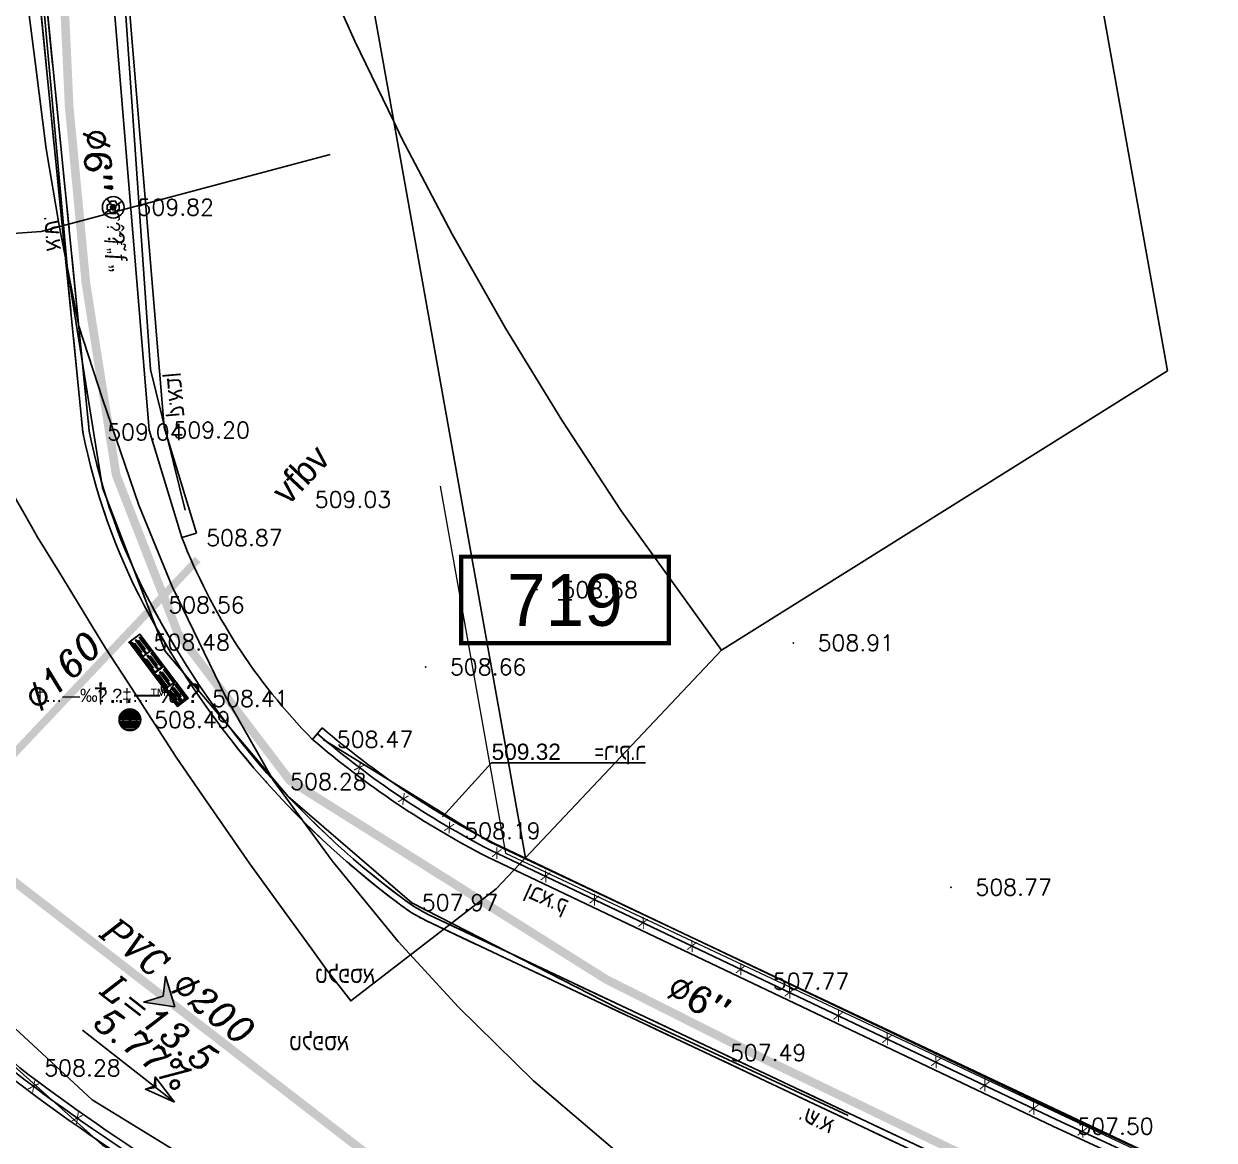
# Model space of a CAD drawing. Header units: metres. Extents: x 222509 to 223547, y 765290 to 766147.
# Drawn here: x 223039.36 to 223066.89, y 765818.8 to 765844.63 of the extents above; entities that cross this region are included whole.
import ezdxf
from ezdxf.enums import TextEntityAlignment as Align

# ---------------------------------------------------------------- set-up
doc = ezdxf.new("R2010")
doc.units = ezdxf.units.M
doc.linetypes.add('DASHED', pattern=[19.05, 12.7, -6.35])
for name, color, linetype in [('27', 8, 'Continuous'), ('38', 8, 'Continuous'), ('42', 8, 'Continuous'), ('A-S', 252, 'Continuous'), ('B65-BIOV', 8, 'Continuous'), ('biuv metuhnan 160', 240, 'Continuous'), ('biuv metuhnan 200', 240, 'Continuous'), ('Biuv-Metuhnan', 240, 'Continuous'), ('GADER', 6, 'Continuous'), ('K', 8, 'Continuous'), ('M2602', 8, 'Continuous'), ('M4611', 8, 'Continuous'), ('M4902', 8, 'Continuous'), ('M4903', 8, 'Continuous'), ('maim metuhnan', 150, 'Continuous'), ('maim metuhnan 6', 150, 'Continuous'), ('Maim-Kayam-Betol', 140, 'reka-biyuv$0$Reka_new$0$X_LINE-DASH2'), ('NOTE', 50, 'Continuous'), ('pcell', 160, 'Continuous'), ('PNT', 8, 'Continuous'), ('PNTELEV', 5, 'Continuous'), ('RETSOF', 8, 'Continuous'), ('scellno', 160, 'Continuous'), ('Sewage-man-names', 240, 'Continuous'), ('T', 8, 'Continuous')]:
    doc.layers.add(name, color=color, linetype=linetype)
for name, color, linetype, lineweight in [('C1602_0', 3, 'Continuous', 13), ('M2401', 8, 'DASHED', 25), ('M2404', 8, 'DASHED', 25), ('M2601', 8, 'Continuous', 25), ('M2605', 8, 'Continuous', 25)]:
    doc.layers.add(name, color=color, linetype=linetype, lineweight=lineweight)
doc.styles.add('GLONASS', font='techno_n.shx', dxfattribs={"width": 0.86})
doc.styles.add('HANIT_TEXT', font='hebtxt')
doc.styles.add('HEBTXT', font='HEBTXT.SHX', dxfattribs={"width": 0.86})
doc.styles.add('ITALIC', font='italic')
doc.styles.add('PTXT', font='txt.shx')
doc.styles.add('reka-biyuv$0$Reka_new$0$STANDARD', font='HEB')
doc.styles.add('S_COMPLEX', font='complex')
doc.styles.get("Standard").update_dxf_attribs({"font": 'arial.ttf'})
doc.styles.add('style10', font='miryl')
doc.linetypes.add('reka-biyuv$0$Reka_new$0$X_LINE-DASH2', pattern='A,0.5,-0.25,0.5,-0.0002,["X",reka-biyuv$0$Reka_new$0$STANDARD,S=0.3,R=0,X=0,Y=-0.14],-0.2', length=1.4502)

# ---------------------------------------------------------------- blocks, each defined once
blk = doc.blocks.new('G$C7550C811')
at = {"layer": 'Biuv-Metuhnan'}
for points in [[(-0.846, 0), (1.854, 0)], [(1.854, 0), (1.139, 0.182), (1.297, 0)], [(1.139, 0.182), (1.253, 0)], [(1.854, 0), (1.139, -0.182), (1.297, 0)], [(1.139, -0.182), (1.253, 0)]]:
    blk.add_lwpolyline(points, dxfattribs=at)
blk = doc.blocks.new('G$CDE37A9AE')
at = {"layer": 'Biuv-Metuhnan'}
h = blk.add_hatch(color=256, dxfattribs=at)
h.dxf.hatch_style = 1
h.paths.add_polyline_path([(223042.635, 765822.587), (223042.855, 765821.884), (223042.126, 765821.988), (223042.581, 765822.128)])
at = {"layer": 'biuv metuhnan 160', "const_width": 0.18}
blk.add_lwpolyline([(223037.518, 765826.032), (223043.382, 765832.232)], dxfattribs=at)
at = {"layer": 'biuv metuhnan 200'}
blk.add_lwpolyline([(223106.03, 765787.05, 0.2, 0.2, 0), (223107.425, 765790.158, 0.2, 0.2, 0), (223084.483, 765800.889, 0.2, 0.2, 0), (223048.217, 765817.764, 0.2, 0.2, 0), (223037.518, 765826.032, 0.2, 0.2, 0), (223033.914, 765839.765, 0.2, 0.2, 0), (223032.453, 765868.688, 0.2, 0.2, 0), (223030.849, 765897.18, 0.2, 0.2, 0), (223030.849, 765897.18, 0.2, 0.2, 0), (223030.849, 765897.18, 0.2, 0.2, 0), (223033.905, 765926.162, 0.2, 0.2, 0), (223059.708, 765933.144, 0.2, 0.2, 0), (223080.854, 765914.734, 0.2, 0.2, 0), (223096.759, 765902.355, 0.2, 0.2, 0), (223125.418, 765880.054, 0.2, 0.2, 0), (223138.543, 765869.981, 0.2, 0.2, 0), (223150.893, 765861.006, 0.2, 0.2, 0), (223163.22, 765851.088, 0.2, 0.2, 0), (223181.823, 765834.302, 0.2, 0.2, 0), (223199.904, 765817.6, 0.2, 0.2, 0), (223229.17, 765790.332, 0.2, 0.2, 0), (223256.284, 765764.886, 0.2, 0.2, 0)], format="xyseb", dxfattribs=at)
at = {"layer": 'Biuv-Metuhnan'}
for p, q in [((223042.635, 765822.587), (223042.581, 765822.128)), ((223042.855, 765821.884), (223042.635, 765822.587)), ((223042.126, 765821.988), (223042.581, 765822.128)), ((223042.855, 765821.884), (223042.126, 765821.988))]:
    blk.add_line(p, q, dxfattribs=at)
at = {"layer": 'NOTE', "rotation": 321.9999999999999}
blk.add_blockref('G$C7550C811', (223041.387, 765820.817), dxfattribs=at)
at = {"layer": 'Biuv-Metuhnan', "style": 'style10'}
blk.add_text('vfbv', height=0.6, rotation=46.7552, dxfattribs=at).set_placement((223045.475, 765833.463))
at = {"layer": 'Sewage-man-names', "style": 'ITALIC'}
for s, rotation, p in [('%%C160', 45.7537, (223039.73, 765828.67)), ('PVC %%C200', 322.1199, (223041.092, 765823.532)), ('L=13.5', 322.1199, (223041.104, 765822.213)), ('5.77%%%', 322.1199, (223040.934, 765821.449))]:
    blk.add_text(s, height=0.6, rotation=rotation, dxfattribs=at).set_placement(p)
blk = doc.blocks.new('G$C48AC2FB6')
at = {"layer": 'maim metuhnan 6', "const_width": 0.2}
blk.add_lwpolyline([(223037.793, 765875.296), (223038.311, 765865.259), (223039.542, 765851.524), (223040.16, 765848.102), (223040.408, 765842.714), (223040.795, 765838.63), (223041.496, 765834.184), (223042.927, 765830.519), (223045.516, 765827.116), (223052.821, 765822.521), (223056.392, 765820.719), (223064.988, 765816.577)], dxfattribs=at)
at = {"layer": 'Maim-Kayam-Betol'}
for points in [[(223053.495, 765818.162), (223051.149, 765820.169), (223049.41, 765821.872), (223048.02, 765823.39), (223046.488, 765825.258), (223045.128, 765827.125), (223044.021, 765829.065), (223042.793, 765831.609), (223042.022, 765833.49), (223041.179, 765835.95), (223040.631, 765837.631), (223040.175, 765839.959), (223039.874, 765841.73), (223039.628, 765843.685), (223039.438, 765845.193), (223039.438, 765847.037), (223039.458, 765848.964), (223038.619, 765853.486), (223037.158, 765863.114), (223036.457, 765869.228), (223035.807, 765876.297)], [(223046.441, 765841.601), (223039.759, 765839.821), (223031.9, 765839.258), (223031.831, 765840.733)]]:
    blk.add_lwpolyline(points, dxfattribs=at)
at = {"layer": 'maim metuhnan', "style": 'S_COMPLEX'}
for rotation, p in [(274, (223040.722, 765842.178, -538.75)), (333, (223054.174, 765822.134, -538.75))]:
    blk.add_text('%%C6"', height=0.6, rotation=rotation, dxfattribs=at).set_placement(p)
blk = doc.blocks.new('SRVPNO1')
at = {"layer": 'PNTELEV', "color": 8, "style": 'PTXT'}
blk.add_attdef('ELEV2', (1.5, -0.5), '', height=1, dxfattribs=at)
blk = doc.blocks.new('B2')
at = {"layer": '42', "color": 0}
blk.add_line((0.902, 0.303), (0.902, 0), dxfattribs=at)
blk.add_lwpolyline([(0, 0.303), (1.805, 0.303), (1.805, 0), (0, 0)], close=True, dxfattribs=at)
for points in [[(0.422, 0.273, -1), (0.422, 0.248), (0.062, 0.248, -1), (0.062, 0.273)], [(0.857, 0.273, -1), (0.857, 0.248), (0.497, 0.248, -1), (0.497, 0.273)], [(1.325, 0.273, -1), (1.325, 0.248), (0.965, 0.248, -1), (0.965, 0.273)], [(1.76, 0.273, -1), (1.76, 0.248), (1.4, 0.248, -1), (1.4, 0.273)], [(0.422, 0.139, 1), (0.422, 0.164), (0.062, 0.164, 1), (0.062, 0.139)], [(0.857, 0.139, 1), (0.857, 0.164), (0.497, 0.164, 1), (0.497, 0.139)], [(0.857, 0.03, 1), (0.857, 0.055), (0.497, 0.055, 1), (0.497, 0.03)], [(1.325, 0.139, 1), (1.325, 0.164), (0.965, 0.164, 1), (0.965, 0.139)], [(1.76, 0.139, 1), (1.76, 0.164), (1.4, 0.164, 1), (1.4, 0.139)], [(1.76, 0.03, 1), (1.76, 0.055), (1.4, 0.055, 1), (1.4, 0.03)]]:
    blk.add_lwpolyline(points, format="xyb", close=True, dxfattribs=at)
for points in [[(0.062, 0.03), (0.422, 0.03, 1), (0.422, 0.055), (0.062, 0.055, 1), (0.062, 0.03, -1), (0.062, 0.055)], [(0.965, 0.03), (1.325, 0.03, 1), (1.325, 0.055), (0.965, 0.055, 1), (0.965, 0.03, -1), (0.965, 0.055)]]:
    blk.add_lwpolyline(points, format="xyb", dxfattribs=at)
blk = doc.blocks.new('B38')
at = {"layer": '38', "color": 0}
for p, q in [((-0.25, 0.011), (0.25, 0.011)), ((-0.245, 0.048), (0.245, 0.048)), ((-0.235, 0.086), (0.235, 0.086)), ((-0.217, 0.123), (0.217, 0.123)), ((-0.191, 0.161), (0.191, 0.161)), ((-0.152, 0.198), (0.152, 0.198)), ((-0.083, 0.236), (0.083, 0.236)), ((-0.25, -0.029), (0.25, -0.029)), ((-0.24, -0.069), (0.24, -0.069)), ((-0.225, -0.109), (0.225, -0.109)), ((-0.201, -0.149), (0.201, -0.149)), ((-0.163, -0.189), (0.163, -0.189)), ((-0.1, -0.229), (0.1, -0.229))]:
    blk.add_line(p, q, dxfattribs=at)
blk.add_circle((0, 0), 0.25, dxfattribs=at)
at = {"layer": '38', "color": 0, "style": 'HEBTXT'}
blk.add_text('†…—‰\x90', height=0.45, dxfattribs=at).set_placement((-0.845, 0.391))
blk = doc.blocks.new('G$C9B10AD15')
at = {"layer": '27'}
for p, q in [((223041.222, 765840.237, 509.818), (223041.632, 765840.523, 509.818)), ((223041.278, 765840.581, 509.818), (223041.576, 765840.179, 509.818))]:
    blk.add_line(p, q, dxfattribs=at)
blk.add_circle((223041.427, 765840.38, 509.818), 0.25, dxfattribs=at)
at = {"layer": 'A-S'}
for points in [[(223052.807, 765928.376, 0.236379), (223042.866, 765928.696, 0.186611), (223037.542, 765920.474, 0.059418), (223036.506, 765892.582, 0.017566), (223039.155, 765850.757), (223039.512, 765849.824), (223039.711, 765847.883), (223039.56, 765846.848), (223040.725, 765835.179, 0.072394), (223042.139, 765831.179, 0.112445), (223048.001, 765824.293, 0.053398), (223048.659, 765823.877), (223062.411, 765817.376), (223071.421, 765813.094), (223089.553, 765804.567), (223103.156, 765798.143), (223115.834, 765792.204), (223123.059, 765788.772, -0.127843), (223133.6, 765777.617, -0.096184), (223136.058, 765764.253), (223138.159, 765764.394)], [(223052.736, 765928.244, 0.236026), (223042.942, 765928.566, 0.186256), (223037.69, 765920.447, 0.059419), (223036.656, 765892.59, 0.017559), (223039.302, 765850.792), (223039.659, 765849.859), (223039.862, 765847.88), (223039.711, 765846.845), (223040.874, 765835.201, 0.072274), (223042.272, 765831.249, 0.112475), (223048.093, 765824.412, 0.05347), (223048.724, 765824.012), (223062.475, 765817.512), (223071.485, 765813.23), (223089.617, 765804.703), (223103.22, 765798.279), (223115.898, 765792.34), (223123.131, 765788.904, -0.127996), (223133.736, 765777.681, -0.095111), (223136.209, 765764.413), (223138.149, 765764.544)]]:
    blk.add_lwpolyline(points, format="xyb", dxfattribs=at)
at = {"layer": 'GADER'}
for points in [[(223102.867, 765750.639), (223107.731, 765752.845, 0.222322), (223109.233, 765757.085), (223108.564, 765762.659), (223116.39, 765765.917), (223118.669, 765761.143, 0.428928), (223122.797, 765759.486, 0.133732), (223124.228, 765760.52), (223126.931, 765764.433, 0.128739), (223127.489, 765770.43), (223125.764, 765774.785, 0.214233), (223117.271, 765783.143), (223106.671, 765787.818), (223096.054, 765792.674), (223077.601, 765801.3), (223057.898, 765810.53), (223046.621, 765815.7, -0.047574), (223039.174, 765820.352, -0.19257), (223031.748, 765835.088), (223031.287, 765840.87), (223030.625, 765850.447), (223029.608, 765865.945), (223024.761, 765868.858), (223023.624, 765876.642)], [(223046.147, 765828.202, 0.05837), (223050.166, 765825.5), (223063.235, 765819.277), (223072.438, 765815.011), (223090.592, 765806.614), (223104.089, 765800.453), (223117.207, 765794.479), (223124.282, 765791.016, -0.092523), (223135.51, 765779.324, -0.092523)]]:
    blk.add_lwpolyline(points, format="xyb", dxfattribs=at)
at = {"layer": 'K'}
for points in [[(223043.015, 765832.737), (223042.257, 765835.226), (223041.109, 765849.109), (223040.043, 765862.966), (223038.041, 765892.616), (223037.437, 765906.61, -0.127082), (223040.718, 765924.44, -0.259983), (223046.572, 765928.027, -0.135558), (223052.101, 765926.739)], [(223043.35, 765832.839), (223042.603, 765835.292), (223041.458, 765849.137), (223040.392, 765862.991), (223038.39, 765892.635), (223037.786, 765906.63, -0.127019), (223041.03, 765924.28, -0.259448), (223046.586, 765927.677, -0.135558), (223051.934, 765926.432, -0.135558)], [(223102.841, 765750.792), (223107.643, 765752.97, 0.220831), (223109.084, 765757.069), (223108.401, 765762.754), (223116.464, 765766.111), (223118.807, 765761.203, 0.42995), (223122.74, 765759.624, 0.133701), (223124.108, 765760.61), (223126.796, 765764.503, 0.127976), (223127.343, 765770.389), (223125.625, 765774.73, 0.214322), (223117.214, 765783.004), (223106.609, 765787.681), (223095.991, 765792.538), (223077.538, 765801.164), (223057.835, 765810.394), (223046.556, 765815.564, -0.047616), (223039.078, 765820.236, -0.192637), (223031.598, 765835.075), (223031.138, 765840.859), (223030.476, 765850.437), (223029.464, 765865.857), (223024.623, 765868.766), (223023.475, 765876.621)], [(223102.917, 765750.497), (223107.818, 765752.72, 0.223751), (223109.382, 765757.101), (223108.726, 765762.564), (223116.316, 765765.724), (223118.532, 765761.083, 0.427989), (223122.855, 765759.347, 0.13377), (223124.348, 765760.43), (223127.065, 765764.364, 0.129488), (223127.634, 765770.47), (223125.904, 765774.84, 0.214145), (223117.327, 765783.282), (223106.732, 765787.955), (223096.117, 765792.81), (223077.665, 765801.436), (223057.961, 765810.666), (223046.686, 765815.835, -0.047532), (223039.269, 765820.468, -0.192502), (223031.897, 765835.1), (223031.437, 765840.881), (223030.775, 765850.457), (223029.753, 765866.033), (223024.899, 765868.95), (223023.772, 765876.664)], [(223046.262, 765828.336, 0.058337), (223050.244, 765825.657), (223063.31, 765819.436), (223072.512, 765815.171), (223090.665, 765806.774), (223104.162, 765800.612), (223117.282, 765794.638), (223124.372, 765791.168, -0.092606), (223135.657, 765779.42, -0.092606)], [(223046.034, 765828.07, 0.058402), (223050.089, 765825.343), (223063.161, 765819.119), (223072.365, 765814.853), (223090.519, 765806.456), (223104.017, 765800.294), (223117.133, 765794.321), (223124.192, 765790.866, -0.09244), (223135.364, 765779.228)]]:
    blk.add_lwpolyline(points, format="xyb", dxfattribs=at)
for points in [[(223043.015, 765832.737), (223043.35, 765832.839)], [(223046.034, 765828.07), (223046.261, 765828.335)]]:
    blk.add_lwpolyline(points, dxfattribs=at)
at = {"layer": 'PNT', "color": 252}
for p in [(223041.427, 765840.38, 509.818), (223040.725, 765835.179, 509.042), (223042.257, 765835.226, 509.202), (223045.524, 765833.618, 509.026), (223043.015, 765832.737, 508.871), (223051.231, 765831.532, 508.675), (223042.139, 765831.179, 508.56), (223041.796, 765830.317, 508.484), (223057.156, 765830.302, 508.905), (223048.653, 765829.747, 508.656), (223043.152, 765829.013, 508.411), (223041.813, 765828.523, 508.493), (223046.034, 765828.07, 508.474), (223044.957, 765827.091, 508.276), (223048.985, 765825.954, 508.192), (223060.804, 765824.647, 508.767), (223048.001, 765824.293, 507.974), (223056.119, 765822.472, 507.766), (223055.128, 765820.819, 507.49), (223063.161, 765819.119, 507.503)]:
    blk.add_point(p, dxfattribs=at)
at = {"layer": 'RETSOF'}
blk.add_lwpolyline([(223043.015, 765832.737, 0.101012), (223046.034, 765828.07)], format="xyb", dxfattribs=at)
at = {"layer": 'T', "elevation": 509.322}
blk.add_lwpolyline([(223049.045, 765826.274), (223050.179, 765827.523), (223053.738, 765827.523)], dxfattribs=at)
at = {"layer": 'B65-BIOV', "xscale": 1.02868021408861, "yscale": 1.02868021408861, "zscale": 1.02868021408861, "rotation": 306.9439473220623}
blk.add_blockref('B2', (223041.796, 765830.317, 508.484), dxfattribs=at)
at = {"layer": 'B65-BIOV'}
blk.add_blockref('B38', (223041.813, 765828.523, 508.493), dxfattribs=at)
at = {"layer": 'PNT', "color": 252}
ref = blk.add_blockref('SRVPNO1', (223041.427, 765840.38, 509.818), dxfattribs=dict(at, xscale=0.375, yscale=0.375, zscale=0.375))
ref.add_attrib('ELEV2', '509.82', (223041.989, 765840.193, 509.818), dxfattribs={"layer": 'PNTELEV', "color": 8, "height": 0.375, "style": 'PTXT'})
ref = blk.add_blockref('SRVPNO1', (223040.725, 765835.179, 509.042), dxfattribs=dict(at, xscale=0.375, yscale=0.375, zscale=0.375))
ref.add_attrib('ELEV2', '509.04', (223041.288, 765834.992, 509.042), dxfattribs={"layer": 'PNTELEV', "color": 8, "height": 0.375, "style": 'PTXT'})
ref = blk.add_blockref('SRVPNO1', (223042.257, 765835.226, 509.202), dxfattribs=dict(at, xscale=0.375, yscale=0.375, zscale=0.375))
ref.add_attrib('ELEV2', '509.20', (223042.82, 765835.039, 509.202), dxfattribs={"layer": 'PNTELEV', "color": 8, "height": 0.375, "style": 'PTXT'})
ref = blk.add_blockref('SRVPNO1', (223045.524, 765833.618, 509.026), dxfattribs=dict(at, xscale=0.375, yscale=0.375, zscale=0.375))
ref.add_attrib('ELEV2', '509.03', (223046.087, 765833.431, 509.026), dxfattribs={"layer": 'PNTELEV', "color": 8, "height": 0.375, "style": 'PTXT'})
ref = blk.add_blockref('SRVPNO1', (223043.015, 765832.737, 508.871), dxfattribs=dict(at, xscale=0.375, yscale=0.375, zscale=0.375))
ref.add_attrib('ELEV2', '508.87', (223043.578, 765832.549, 508.871), dxfattribs={"layer": 'PNTELEV', "color": 8, "height": 0.375, "style": 'PTXT'})
ref = blk.add_blockref('SRVPNO1', (223051.231, 765831.532, 508.675), dxfattribs=dict(at, xscale=0.375, yscale=0.375, zscale=0.375))
ref.add_attrib('ELEV2', '508.68', (223051.793, 765831.345, 508.675), dxfattribs={"layer": 'PNTELEV', "color": 8, "height": 0.375, "style": 'PTXT'})
ref = blk.add_blockref('SRVPNO1', (223042.139, 765831.179, 508.56), dxfattribs=dict(at, xscale=0.375, yscale=0.375, zscale=0.375))
ref.add_attrib('ELEV2', '508.56', (223042.701, 765830.992, 508.56), dxfattribs={"layer": 'PNTELEV', "color": 8, "height": 0.375, "style": 'PTXT'})
ref = blk.add_blockref('SRVPNO1', (223041.796, 765830.317, 508.484), dxfattribs=dict(at, xscale=0.375, yscale=0.375, zscale=0.375))
ref.add_attrib('ELEV2', '508.48', (223042.359, 765830.13, 508.484), dxfattribs={"layer": 'PNTELEV', "color": 8, "height": 0.375, "style": 'PTXT'})
ref = blk.add_blockref('SRVPNO1', (223057.156, 765830.302, 508.905), dxfattribs=dict(at, xscale=0.375, yscale=0.375, zscale=0.375))
ref.add_attrib('ELEV2', '508.91', (223057.718, 765830.115, 508.905), dxfattribs={"layer": 'PNTELEV', "color": 8, "height": 0.375, "style": 'PTXT'})
ref = blk.add_blockref('SRVPNO1', (223048.653, 765829.747, 508.656), dxfattribs=dict(at, xscale=0.375, yscale=0.375, zscale=0.375))
ref.add_attrib('ELEV2', '508.66', (223049.215, 765829.559, 508.656), dxfattribs={"layer": 'PNTELEV', "color": 8, "height": 0.375, "style": 'PTXT'})
ref = blk.add_blockref('SRVPNO1', (223043.152, 765829.013, 508.411), dxfattribs=dict(at, xscale=0.375, yscale=0.375, zscale=0.375))
ref.add_attrib('ELEV2', '508.41', (223043.715, 765828.826, 508.411), dxfattribs={"layer": 'PNTELEV', "color": 8, "height": 0.375, "style": 'PTXT'})
ref = blk.add_blockref('SRVPNO1', (223041.813, 765828.523, 508.493), dxfattribs=dict(at, xscale=0.375, yscale=0.375, zscale=0.375))
ref.add_attrib('ELEV2', '508.49', (223042.375, 765828.336, 508.493), dxfattribs={"layer": 'PNTELEV', "color": 8, "height": 0.375, "style": 'PTXT'})
ref = blk.add_blockref('SRVPNO1', (223046.034, 765828.07, 508.474), dxfattribs=dict(at, xscale=0.375, yscale=0.375, zscale=0.375))
ref.add_attrib('ELEV2', '508.47', (223046.597, 765827.882, 508.474), dxfattribs={"layer": 'PNTELEV', "color": 8, "height": 0.375, "style": 'PTXT'})
ref = blk.add_blockref('SRVPNO1', (223044.957, 765827.091, 508.276), dxfattribs=dict(at, xscale=0.375, yscale=0.375, zscale=0.375))
ref.add_attrib('ELEV2', '508.28', (223045.519, 765826.904, 508.276), dxfattribs={"layer": 'PNTELEV', "color": 8, "height": 0.375, "style": 'PTXT'})
ref = blk.add_blockref('SRVPNO1', (223048.985, 765825.954, 508.192), dxfattribs=dict(at, xscale=0.375, yscale=0.375, zscale=0.375))
ref.add_attrib('ELEV2', '508.19', (223049.547, 765825.767, 508.192), dxfattribs={"layer": 'PNTELEV', "color": 8, "height": 0.375, "style": 'PTXT'})
ref = blk.add_blockref('SRVPNO1', (223060.804, 765824.647, 508.767), dxfattribs=dict(at, xscale=0.375, yscale=0.375, zscale=0.375))
ref.add_attrib('ELEV2', '508.77', (223061.367, 765824.459, 508.767), dxfattribs={"layer": 'PNTELEV', "color": 8, "height": 0.375, "style": 'PTXT'})
ref = blk.add_blockref('SRVPNO1', (223048.001, 765824.293, 507.974), dxfattribs=dict(at, xscale=0.375, yscale=0.375, zscale=0.375))
ref.add_attrib('ELEV2', '507.97', (223048.563, 765824.105, 507.974), dxfattribs={"layer": 'PNTELEV', "color": 8, "height": 0.375, "style": 'PTXT'})
ref = blk.add_blockref('SRVPNO1', (223056.119, 765822.472, 507.766), dxfattribs=dict(at, xscale=0.375, yscale=0.375, zscale=0.375))
ref.add_attrib('ELEV2', '507.77', (223056.682, 765822.284, 507.766), dxfattribs={"layer": 'PNTELEV', "color": 8, "height": 0.375, "style": 'PTXT'})
ref = blk.add_blockref('SRVPNO1', (223055.128, 765820.819, 507.49), dxfattribs=dict(at, xscale=0.375, yscale=0.375, zscale=0.375))
ref.add_attrib('ELEV2', '507.49', (223055.69, 765820.632, 507.49), dxfattribs={"layer": 'PNTELEV', "color": 8, "height": 0.375, "style": 'PTXT'})
ref = blk.add_blockref('SRVPNO1', (223039.269, 765820.468, 508.277), dxfattribs=dict(at, xscale=0.375, yscale=0.375, zscale=0.375))
ref.add_attrib('ELEV2', '508.28', (223039.832, 765820.28, 508.277), dxfattribs={"layer": 'PNTELEV', "color": 8, "height": 0.375, "style": 'PTXT'})
ref = blk.add_blockref('SRVPNO1', (223063.161, 765819.119, 507.503), dxfattribs=dict(at, xscale=0.375, yscale=0.375, zscale=0.375))
ref.add_attrib('ELEV2', '507.50', (223063.723, 765818.931, 507.503), dxfattribs={"layer": 'PNTELEV', "color": 8, "height": 0.375, "style": 'PTXT'})
at = {"layer": '27', "style": 'HEBTXT'}
blk.add_text('ˆ\x90˜ƒ„', height=0.38, rotation=276.6804, dxfattribs=at).set_placement((223041.274, 765839.947, 509.818))
at = {"layer": 'GADER', "style": 'GLONASS', "text_generation_flag": 2, "width": 0.86}
for rotation, p in [(322.9372, (223047.121, 765827.418)), (325.9735, (223048.139, 765826.693)), (330.0218, (223049.199, 765826.031)), (334.5389, (223050.298, 765825.437)), (334.5389, (223051.427, 765824.899)), (334.5389, (223052.555, 765824.362)), (334.5389, (223053.684, 765823.825)), (334.5389, (223054.812, 765823.287)), (334.5389, (223055.941, 765822.75)), (334.5389, (223057.07, 765822.212)), (334.5389, (223058.198, 765821.675)), (334.5389, (223059.327, 765821.138)), (334.5389, (223060.455, 765820.6)), (323.2073, (223039.586, 765820.04)), (334.5389, (223061.584, 765820.063)), (334.5389, (223062.713, 765819.526)), (324.5736, (223040.597, 765819.305)), (335.1326, (223063.844, 765818.995))]:
    blk.add_text('X', height=0.25, rotation=rotation, dxfattribs=at).set_placement(p, align=Align.MIDDLE_CENTER)
at = {"layer": 'T', "style": 'GLONASS', "text_generation_flag": 2, "width": 0.86}
for s, rotation, p in [('א.ש.', 275.0423, (223039.892, 765839.353)), ('ק.אבן', 275.0423, (223042.75, 765835.513)), ('ק.אבן', 335.8858, (223051.855, 765824.025)), ('א.ש.', 334.8993, (223057.998, 765818.947))]:
    blk.add_text(s, height=0.375, rotation=rotation, dxfattribs=at).set_placement(p)
at = {"layer": 'T'}
blk.add_text('509.32', height=0.375, dxfattribs=at).set_placement((223050.179, 765827.596, 509.322))
at = {"layer": 'T', "style": 'GLONASS', "text_generation_flag": 2, "width": 0.86}
for s, p in [('ר.קיר=', (223053.738, 765827.596, 509.322)), ('אספלט', (223047.483, 765822.434))]:
    blk.add_text(s, height=0.375, dxfattribs=at).set_placement(p)
blk = doc.blocks.new('Cellno')
at = {"color": 2}
for points in [[(-0.4, 0), (0.4, 0)], [(0, 0.4), (0, -0.4)]]:
    blk.add_lwpolyline(points, dxfattribs=at)
at = {"layer": 'scellno', "const_width": 0.25}
blk.add_lwpolyline([(6, 2.5), (-6, 2.5), (-6, -2.5), (6, -2.5)], close=True, dxfattribs=at)
at = {"layer": 'scellno', "style": 'HEBTXT'}
blk.add_attdef('CELLNO', text='', height=3, dxfattribs=at).set_placement((0, 0), align=Align.MIDDLE)
at = {"layer": 'scellno', "style": 'HEBTXT', "flags": 1}
for tag, p in [('CODE', (-0.287, -6)), ('AREA', (0.213, -8.967))]:
    blk.add_attdef(tag, text='', height=2.5, dxfattribs=at).set_placement(p, align=Align.CENTER)
blk = doc.blocks.new('G$C915B2375')
at = {"layer": 'pcell'}
blk.add_lwpolyline([(223038.645, 765834.543), (223039.395, 765833.241), (223039.679, 765832.746), (223040.166, 765831.951), (223040.95, 765830.67), (223041.247, 765830.183), (223041.755, 765829.401), (223042.886, 765827.658), (223043.411, 765826.895), (223044.586, 765825.186), (223045.134, 765824.433), (223046.017, 765823.218), (223046.353, 765822.756), (223046.921, 765822.018), (223050.284, 765824.61), (223050.964, 765825.33), (223047.914, 765842.368), (223047.014, 765844.222), (223045.996, 765846.504)], dxfattribs=at)
for points in [[(223041.387, 765878.838), (223041.149, 765880.129), (223039.959, 765871.033), (223039.989, 765870.658), (223040.238, 765868.171), (223040.566, 765865.693), (223040.974, 765863.227), (223041.46, 765860.775), (223042.024, 765858.34), (223042.666, 765855.925), (223043.385, 765853.531), (223044.18, 765851.161), (223045.05, 765848.818), (223045.996, 765846.504), (223047.014, 765844.222), (223047.914, 765842.368), (223045.164, 765857.727), (223043.997, 765864.246)], [(223060.403, 765866.805), (223063.898, 765847.283), (223065.81, 765836.598), (223055.495, 765830.132), (223053.172, 765833.361), (223051.802, 765835.452), (223050.501, 765837.586), (223049.268, 765839.76), (223048.105, 765841.973), (223047.914, 765842.368), (223045.164, 765857.727), (223043.997, 765864.246)], [(223053.172, 765833.361), (223051.802, 765835.452), (223050.501, 765837.586), (223049.268, 765839.76), (223048.105, 765841.973), (223047.914, 765842.368), (223050.964, 765825.33), (223055.495, 765830.132)]]:
    blk.add_lwpolyline(points, close=True, dxfattribs=at)
at = {"layer": 'scellno', "xscale": 0.4, "yscale": 0.4, "zscale": 0.4}
blk.add_blockref('Cellno', (223051.874, 765831.297), dxfattribs=at).add_auto_attribs({'CELLNO': '719'})
blk = doc.blocks.new('M4902_S')
for radius in [0.5, 0.05]:
    blk.add_circle((0, 0), radius)
at = {"style": 'HANIT_TEXT'}
blk.add_attdef('NAME', text='', height=1, dxfattribs=at).set_placement((0, -1), align=Align.TOP_CENTER)
blk.add_attdef('DESC', text='', height=1, dxfattribs=at).set_placement((-1, -2.5), align=Align.TOP_RIGHT)
blk.add_attdef('MARK', text='', height=1, dxfattribs=at).set_placement((0, -2.5), align=Align.TOP_LEFT)
at = {"style": 'HANIT_TEXT', "flags": 1}
blk.add_attdef('OWNER', text='', height=1, dxfattribs=at).set_placement((0, -4), align=Align.TOP_CENTER)
blk = doc.blocks.new('M4903_S')
for p, q in [((0, 0.5), (0, -0.5)), ((-0.1, 0.293), (-0.4, 0.293)), ((-0.1, 0.093), (-0.4, 0.093)), ((0.4, 0.293), (0.1, 0.293)), ((0.4, 0.093), (0.1, 0.093)), ((-0.1, -0.107), (-0.4, -0.107)), ((0.4, -0.107), (0.1, -0.107)), ((-0.1, -0.307), (-0.4, -0.307)), ((0.4, -0.307), (0.1, -0.307))]:
    blk.add_line(p, q)
blk.add_lwpolyline([(-0.5, -0.5), (0.5, -0.5), (0.5, 0.5), (-0.5, 0.5)], close=True)
blk.add_lwpolyline([(-0.5, 0.5), (-0.5, 0), (-0.5, -0.5)])
at = {"style": 'HANIT_TEXT'}
blk.add_attdef('NAME', text='', height=1, dxfattribs=at).set_placement((0, -1), align=Align.TOP_CENTER)
blk.add_attdef('DESC', text='', height=1, dxfattribs=at).set_placement((-1, -2.5), align=Align.TOP_RIGHT)
blk.add_attdef('MARK', text='', height=1, dxfattribs=at).set_placement((0, -2.5), align=Align.TOP_LEFT)
at = {"style": 'HANIT_TEXT', "flags": 1}
blk.add_attdef('OWNER', text='', height=1, dxfattribs=at).set_placement((0, -4), align=Align.TOP_CENTER)
blk = doc.blocks.new('M4611_E')
for points in [[(-0.346, 0.2), (-0.458, 0.2)], [(-0.458, -0.2), (-0.458, 0.2)], [(-0.2, 0.346), (-0.2, 0.458)], [(-0.2, 0.458), (0.2, 0.458)], [(0.2, 0.346), (0.2, 0.458)], [(0.346, 0.2), (0.458, 0.2)], [(0.458, 0.2), (0.458, -0.2)], [(-0.346, -0.2), (-0.458, -0.2)], [(-0.2, -0.346), (-0.2, -0.458)], [(0.2, -0.458), (-0.2, -0.458)], [(0.2, -0.346), (0.2, -0.458)], [(0.346, -0.2), (0.458, -0.2)]]:
    blk.add_lwpolyline(points)
for radius in [0.2, 0.1]:
    blk.add_circle((0, 0), radius)
for start, end in [(120, 150), (30, 60), (210, 240), (300, 330)]:
    blk.add_arc((0, 0), 0.4, start, end)
at = {"style": 'HANIT_TEXT'}
for tag, p in [('NAME', (0, -1)), ('HEIGHT', (0, -2.5))]:
    blk.add_attdef(tag, text='', height=1, dxfattribs=at).set_placement(p, align=Align.TOP_CENTER)
blk.add_attdef('DESC', text='', height=1, dxfattribs=at).set_placement((-1, -4), align=Align.TOP_RIGHT)
blk.add_attdef('MARK', text='', height=1, dxfattribs=at).set_placement((0, -4), align=Align.TOP_LEFT)
at = {"style": 'HANIT_TEXT', "flags": 1}
blk.add_attdef('OWNER', text='', height=1, dxfattribs=at).set_placement((0, -5.5), align=Align.TOP_CENTER)
blk = doc.blocks.new('G$CFB36F9AD')
at = {"layer": 'M2404', "ltscale": 0.1}
for points in [[(223039.042, 765924.301, 0.092086), (223037.542, 765920.474, 0.059418), (223036.506, 765892.582, 0.017566), (223039.155, 765850.757), (223039.512, 765849.824), (223039.711, 765847.883), (223039.56, 765846.848), (223040.725, 765835.179, 0.072394), (223042.139, 765831.179, 0.112445), (223048.001, 765824.293, 0.053398), (223048.659, 765823.877), (223062.411, 765817.376), (223071.421, 765813.094), (223089.553, 765804.567), (223103.156, 765798.143), (223115.834, 765792.204), (223123.059, 765788.772, -0.127843), (223133.6, 765777.617, -0.096184), (223136.058, 765764.253), (223138.159, 765764.394)], [(223039.176, 765924.233, 0.092409), (223037.69, 765920.447, 0.059419), (223036.656, 765892.59, 0.017559), (223039.302, 765850.792), (223039.659, 765849.859), (223039.862, 765847.88), (223039.711, 765846.845), (223040.874, 765835.201, 0.072274), (223042.272, 765831.249, 0.112475), (223048.093, 765824.412, 0.05347), (223048.724, 765824.012), (223062.475, 765817.512), (223071.485, 765813.23), (223089.617, 765804.703), (223103.22, 765798.279), (223115.898, 765792.34), (223123.131, 765788.904, -0.127996), (223133.736, 765777.681, -0.095111), (223136.209, 765764.413), (223138.149, 765764.544)]]:
    blk.add_lwpolyline(points, format="xyb", dxfattribs=at)
at = {"layer": 'M2601'}
for points in [[(223102.867, 765750.639), (223107.731, 765752.845, 0.222322), (223109.233, 765757.085), (223108.564, 765762.659), (223116.39, 765765.917), (223118.669, 765761.143, 0.428928), (223122.797, 765759.486, 0.133732), (223124.228, 765760.52), (223126.931, 765764.433, 0.128739), (223127.489, 765770.43), (223125.764, 765774.785, 0.214233), (223117.271, 765783.143), (223106.671, 765787.818), (223096.054, 765792.674), (223077.601, 765801.3), (223057.898, 765810.53), (223046.621, 765815.7, -0.047574), (223039.174, 765820.352, -0.19257), (223031.748, 765835.088), (223031.287, 765840.87), (223030.625, 765850.447), (223029.608, 765865.945), (223024.761, 765868.858), (223023.624, 765876.642)], [(223046.147, 765828.202, 0.05837), (223050.166, 765825.5), (223063.235, 765819.277), (223072.438, 765815.011), (223090.592, 765806.614), (223104.089, 765800.453), (223117.207, 765794.479), (223124.282, 765791.016, -0.092523), (223135.51, 765779.324, -0.092523)]]:
    blk.add_lwpolyline(points, format="xyb", dxfattribs=at)
at = {"layer": 'M2605'}
for points in [[(223043.015, 765832.737), (223042.257, 765835.226), (223041.109, 765849.109), (223040.043, 765862.966), (223038.041, 765892.616), (223037.437, 765906.61, -0.107595), (223040.105, 765923.589, -0.165647), (223043.784, 765927.338, -0.275637), (223052.256, 765926.732)], [(223043.35, 765832.839), (223042.603, 765835.292), (223041.458, 765849.137), (223040.392, 765862.991), (223038.39, 765892.635), (223037.786, 765906.63, -0.110288), (223040.466, 765923.416, -0.165647), (223043.964, 765926.981, -0.275637), (223052.027, 765926.404)], [(223102.841, 765750.792), (223107.643, 765752.97, 0.220831), (223109.084, 765757.069), (223108.401, 765762.754), (223116.464, 765766.111), (223118.807, 765761.203, 0.42995), (223122.74, 765759.624, 0.133701), (223124.108, 765760.61), (223126.796, 765764.503, 0.127976), (223127.343, 765770.389), (223125.625, 765774.73, 0.214322), (223117.214, 765783.004), (223106.609, 765787.681), (223095.991, 765792.538), (223077.538, 765801.164), (223057.835, 765810.394), (223046.556, 765815.564, -0.047616), (223039.078, 765820.236, -0.192637), (223031.598, 765835.075), (223031.138, 765840.859), (223030.476, 765850.437), (223029.464, 765865.857), (223024.623, 765868.766), (223023.475, 765876.621)], [(223102.917, 765750.497), (223107.818, 765752.72, 0.223751), (223109.382, 765757.101), (223108.726, 765762.564), (223116.316, 765765.724), (223118.532, 765761.083, 0.427989), (223122.855, 765759.347, 0.13377), (223124.348, 765760.43), (223127.065, 765764.364, 0.129488), (223127.634, 765770.47), (223125.904, 765774.84, 0.214145), (223117.327, 765783.282), (223106.732, 765787.955), (223096.117, 765792.81), (223077.665, 765801.436), (223057.961, 765810.666), (223046.686, 765815.835, -0.047532), (223039.269, 765820.468, -0.192502), (223031.897, 765835.1), (223031.437, 765840.881), (223030.775, 765850.457), (223029.753, 765866.033), (223024.899, 765868.95), (223023.772, 765876.664)], [(223046.262, 765828.336, 0.058337), (223050.244, 765825.657), (223063.31, 765819.436), (223072.512, 765815.171), (223090.665, 765806.774), (223104.162, 765800.612), (223117.282, 765794.638), (223124.372, 765791.168, -0.092606), (223135.657, 765779.42, -0.092606)], [(223046.034, 765828.07, 0.058402), (223050.089, 765825.343), (223063.161, 765819.119), (223072.365, 765814.853), (223090.519, 765806.456), (223104.017, 765800.294), (223117.133, 765794.321), (223124.192, 765790.866, -0.09244), (223135.364, 765779.228)]]:
    blk.add_lwpolyline(points, format="xyb", dxfattribs=at)
for points in [[(223043.015, 765832.737), (223043.35, 765832.839)], [(223046.034, 765828.07), (223046.261, 765828.335)]]:
    blk.add_lwpolyline(points, dxfattribs=at)
at = {"layer": 'M2605', "elevation": 509.322}
blk.add_lwpolyline([(223049.045, 765826.274), (223050.179, 765827.523), (223053.738, 765827.523)], dxfattribs=at)
at = {"layer": 'PNT'}
for p in [(223041.427, 765840.38, 509.818), (223040.725, 765835.179, 509.042), (223042.257, 765835.226, 509.202), (223045.524, 765833.618, 509.026), (223043.015, 765832.737, 508.871), (223051.231, 765831.532, 508.675), (223042.139, 765831.179, 508.56), (223041.796, 765830.317, 508.484), (223057.156, 765830.302, 508.905), (223048.653, 765829.747, 508.656), (223043.152, 765829.013, 508.411), (223041.813, 765828.523, 508.493), (223046.034, 765828.07, 508.474), (223044.957, 765827.091, 508.276), (223048.985, 765825.954, 508.192), (223060.804, 765824.647, 508.767), (223048.001, 765824.293, 507.974), (223056.119, 765822.472, 507.766), (223055.128, 765820.819, 507.49), (223063.161, 765819.119, 507.503)]:
    blk.add_point(p, dxfattribs=at)
at = {"layer": 'RETSOF'}
blk.add_lwpolyline([(223043.015, 765832.737, 0.101012), (223046.034, 765828.07)], format="xyb", dxfattribs=at)
at = {"layer": 'M4611'}
ref = blk.add_blockref('M4611_E', (223041.427, 765840.38, 509.818), dxfattribs=dict(at, xscale=0.3040000000037253, yscale=0.3040000000037253, zscale=0.1520000000019763))
ref.add_attrib('MARK', 'ˆ\x90˜ƒ„', dxfattribs={"layer": '0', "height": 0.304, "rotation": 275.659, "style": 'HANIT_TEXT'}).set_placement((223041.56, 765840.188, 509.818), align=Align.TOP_LEFT)
at = {"layer": 'M4902'}
ref = blk.add_blockref('M4902_S', (223041.813, 765828.523, 508.493), dxfattribs=dict(at, xscale=0.3040000000037253, yscale=0.3040000000037253, zscale=0.1520000000019763))
ref.add_attrib('MARK', '†…—‰\x90 \x9a‡…™', dxfattribs={"layer": '0', "height": 0.304, "style": 'HANIT_TEXT'}).set_placement((223039.621, 765829.241, 508.493), align=Align.TOP_LEFT)
at = {"layer": 'M4903', "xscale": 0.9120000009912629, "yscale": 0.2736000018194318, "zscale": 0.1824000000033266, "rotation": 306.9225704904508}
for p in [(223042.209, 765830.057, 508.484), (223042.757, 765829.328, 508.484)]:
    blk.add_blockref('M4903_S', p, dxfattribs=at)
at = {"layer": 'PNT'}
ref = blk.add_blockref('SRVPNO1', (223041.427, 765840.38, 509.818), dxfattribs=dict(at, xscale=0.375, yscale=0.375, zscale=0.375))
ref.add_attrib('ELEV2', '509.82', (223041.989, 765840.193, 509.818), dxfattribs={"layer": 'PNTELEV', "color": 8, "height": 0.375, "style": 'PTXT'})
ref = blk.add_blockref('SRVPNO1', (223040.725, 765835.179, 509.042), dxfattribs=dict(at, xscale=0.375, yscale=0.375, zscale=0.375))
ref.add_attrib('ELEV2', '509.04', (223041.288, 765834.992, 509.042), dxfattribs={"layer": 'PNTELEV', "color": 8, "height": 0.375, "style": 'PTXT'})
ref = blk.add_blockref('SRVPNO1', (223042.257, 765835.226, 509.202), dxfattribs=dict(at, xscale=0.375, yscale=0.375, zscale=0.375))
ref.add_attrib('ELEV2', '509.20', (223042.82, 765835.039, 509.202), dxfattribs={"layer": 'PNTELEV', "color": 8, "height": 0.375, "style": 'PTXT'})
ref = blk.add_blockref('SRVPNO1', (223045.524, 765833.618, 509.026), dxfattribs=dict(at, xscale=0.375, yscale=0.375, zscale=0.375))
ref.add_attrib('ELEV2', '509.03', (223046.087, 765833.431, 509.026), dxfattribs={"layer": 'PNTELEV', "color": 8, "height": 0.375, "style": 'PTXT'})
ref = blk.add_blockref('SRVPNO1', (223043.015, 765832.737, 508.871), dxfattribs=dict(at, xscale=0.375, yscale=0.375, zscale=0.375))
ref.add_attrib('ELEV2', '508.87', (223043.578, 765832.549, 508.871), dxfattribs={"layer": 'PNTELEV', "color": 8, "height": 0.375, "style": 'PTXT'})
ref = blk.add_blockref('SRVPNO1', (223051.231, 765831.532, 508.675), dxfattribs=dict(at, xscale=0.375, yscale=0.375, zscale=0.375))
ref.add_attrib('ELEV2', '508.68', (223051.793, 765831.345, 508.675), dxfattribs={"layer": 'PNTELEV', "color": 8, "height": 0.375, "style": 'PTXT'})
ref = blk.add_blockref('SRVPNO1', (223042.139, 765831.179, 508.56), dxfattribs=dict(at, xscale=0.375, yscale=0.375, zscale=0.375))
ref.add_attrib('ELEV2', '508.56', (223042.701, 765830.992, 508.56), dxfattribs={"layer": 'PNTELEV', "color": 8, "height": 0.375, "style": 'PTXT'})
ref = blk.add_blockref('SRVPNO1', (223041.796, 765830.317, 508.484), dxfattribs=dict(at, xscale=0.375, yscale=0.375, zscale=0.375))
ref.add_attrib('ELEV2', '508.48', (223042.359, 765830.13, 508.484), dxfattribs={"layer": 'PNTELEV', "color": 8, "height": 0.375, "style": 'PTXT'})
ref = blk.add_blockref('SRVPNO1', (223057.156, 765830.302, 508.905), dxfattribs=dict(at, xscale=0.375, yscale=0.375, zscale=0.375))
ref.add_attrib('ELEV2', '508.91', (223057.718, 765830.115, 508.905), dxfattribs={"layer": 'PNTELEV', "color": 8, "height": 0.375, "style": 'PTXT'})
ref = blk.add_blockref('SRVPNO1', (223048.653, 765829.747, 508.656), dxfattribs=dict(at, xscale=0.375, yscale=0.375, zscale=0.375))
ref.add_attrib('ELEV2', '508.66', (223049.215, 765829.559, 508.656), dxfattribs={"layer": 'PNTELEV', "color": 8, "height": 0.375, "style": 'PTXT'})
ref = blk.add_blockref('SRVPNO1', (223043.152, 765829.013, 508.411), dxfattribs=dict(at, xscale=0.375, yscale=0.375, zscale=0.375))
ref.add_attrib('ELEV2', '508.41', (223043.715, 765828.826, 508.411), dxfattribs={"layer": 'PNTELEV', "color": 8, "height": 0.375, "style": 'PTXT'})
ref = blk.add_blockref('SRVPNO1', (223041.813, 765828.523, 508.493), dxfattribs=dict(at, xscale=0.375, yscale=0.375, zscale=0.375))
ref.add_attrib('ELEV2', '508.49', (223042.375, 765828.336, 508.493), dxfattribs={"layer": 'PNTELEV', "color": 8, "height": 0.375, "style": 'PTXT'})
ref = blk.add_blockref('SRVPNO1', (223046.034, 765828.07, 508.474), dxfattribs=dict(at, xscale=0.375, yscale=0.375, zscale=0.375))
ref.add_attrib('ELEV2', '508.47', (223046.597, 765827.882, 508.474), dxfattribs={"layer": 'PNTELEV', "color": 8, "height": 0.375, "style": 'PTXT'})
ref = blk.add_blockref('SRVPNO1', (223044.957, 765827.091, 508.276), dxfattribs=dict(at, xscale=0.375, yscale=0.375, zscale=0.375))
ref.add_attrib('ELEV2', '508.28', (223045.519, 765826.904, 508.276), dxfattribs={"layer": 'PNTELEV', "color": 8, "height": 0.375, "style": 'PTXT'})
ref = blk.add_blockref('SRVPNO1', (223048.985, 765825.954, 508.192), dxfattribs=dict(at, xscale=0.375, yscale=0.375, zscale=0.375))
ref.add_attrib('ELEV2', '508.19', (223049.547, 765825.767, 508.192), dxfattribs={"layer": 'PNTELEV', "color": 8, "height": 0.375, "style": 'PTXT'})
ref = blk.add_blockref('SRVPNO1', (223060.804, 765824.647, 508.767), dxfattribs=dict(at, xscale=0.375, yscale=0.375, zscale=0.375))
ref.add_attrib('ELEV2', '508.77', (223061.367, 765824.459, 508.767), dxfattribs={"layer": 'PNTELEV', "color": 8, "height": 0.375, "style": 'PTXT'})
ref = blk.add_blockref('SRVPNO1', (223048.001, 765824.293, 507.974), dxfattribs=dict(at, xscale=0.375, yscale=0.375, zscale=0.375))
ref.add_attrib('ELEV2', '507.97', (223048.563, 765824.105, 507.974), dxfattribs={"layer": 'PNTELEV', "color": 8, "height": 0.375, "style": 'PTXT'})
ref = blk.add_blockref('SRVPNO1', (223056.119, 765822.472, 507.766), dxfattribs=dict(at, xscale=0.375, yscale=0.375, zscale=0.375))
ref.add_attrib('ELEV2', '507.77', (223056.682, 765822.284, 507.766), dxfattribs={"layer": 'PNTELEV', "color": 8, "height": 0.375, "style": 'PTXT'})
ref = blk.add_blockref('SRVPNO1', (223055.128, 765820.819, 507.49), dxfattribs=dict(at, xscale=0.375, yscale=0.375, zscale=0.375))
ref.add_attrib('ELEV2', '507.49', (223055.69, 765820.632, 507.49), dxfattribs={"layer": 'PNTELEV', "color": 8, "height": 0.375, "style": 'PTXT'})
ref = blk.add_blockref('SRVPNO1', (223039.269, 765820.468, 508.277), dxfattribs=dict(at, xscale=0.375, yscale=0.375, zscale=0.375))
ref.add_attrib('ELEV2', '508.28', (223039.832, 765820.28, 508.277), dxfattribs={"layer": 'PNTELEV', "color": 8, "height": 0.375, "style": 'PTXT'})
ref = blk.add_blockref('SRVPNO1', (223063.161, 765819.119, 507.503), dxfattribs=dict(at, xscale=0.375, yscale=0.375, zscale=0.375))
ref.add_attrib('ELEV2', '507.50', (223063.723, 765818.931, 507.503), dxfattribs={"layer": 'PNTELEV', "color": 8, "height": 0.375, "style": 'PTXT'})
at = {"layer": 'M2401', "ltscale": 2.5, "style": 'GLONASS', "text_generation_flag": 2, "width": 0.86}
blk.add_text('אספלט', height=0.375, dxfattribs=at).set_placement((223046.883, 765820.877))
at = {"layer": 'M2601', "style": 'GLONASS', "text_generation_flag": 2, "width": 0.86}
for rotation, p in [(322.9372, (223047.121, 765827.418)), (325.9735, (223048.139, 765826.693)), (330.0218, (223049.199, 765826.031)), (334.5389, (223050.298, 765825.437)), (334.5389, (223051.427, 765824.899)), (334.5389, (223052.555, 765824.362)), (334.5389, (223053.684, 765823.825)), (334.5389, (223054.812, 765823.287)), (334.5389, (223055.941, 765822.75)), (334.5389, (223057.07, 765822.212)), (334.5389, (223058.198, 765821.675)), (334.5389, (223059.327, 765821.138)), (334.5389, (223060.455, 765820.6)), (323.2073, (223039.586, 765820.04)), (334.5389, (223061.584, 765820.063)), (334.5389, (223062.713, 765819.526)), (324.5736, (223040.597, 765819.305)), (335.1326, (223063.844, 765818.995))]:
    blk.add_text('X', height=0.25, rotation=rotation, dxfattribs=at).set_placement(p, align=Align.MIDDLE_CENTER)
at = {"layer": 'M2605', "style": 'GLONASS', "text_generation_flag": 2, "width": 0.86}
for s, rotation, p in [('א.ש.', 275.0423, (223039.892, 765839.353)), ('ק.אבן', 275.0423, (223042.75, 765835.513)), ('ק.אבן', 335.8858, (223051.855, 765824.025)), ('א.ש.', 334.8993, (223057.998, 765818.947))]:
    blk.add_text(s, height=0.375, rotation=rotation, dxfattribs=at).set_placement(p)
at = {"layer": 'M2605'}
blk.add_text('509.32', height=0.375, dxfattribs=at).set_placement((223050.179, 765827.596, 509.322))
at = {"layer": 'M2605', "style": 'GLONASS', "text_generation_flag": 2, "width": 0.86}
blk.add_text('ר.קיר=', height=0.375, dxfattribs=at).set_placement((223053.738, 765827.596, 509.322))
blk = doc.blocks.new('G$C17BD8FF4')
at = {"layer": 'C1602_0'}
blk.add_lwpolyline([(223048.991, 765833.926), (223050.5, 765825.438), (223144.234, 765781.312)], dxfattribs=at)
blk = doc.blocks.new('G$CEBE070F1')
at = {"layer": 'M2401'}
blk.add_polyline3d([(223024.8, 765873.56, 512.76), (223025.29, 765870.51, 512.94), (223025.7, 765869.63, 512.99), (223026.26, 765868.92, 512.99), (223027.22, 765868.18, 513.01), (223028.76, 765867.53, 513.07), (223029.51, 765867, 513.06), (223030.1, 765866.17, 512.96), (223030.46, 765864.91, 512.65), (223031.88, 765840.63, 510.25), (223032.73, 765834.04, 509.72), (223034.49, 765828.2, 509.36), (223036.99, 765823.38, 509.15), (223040.94, 765819.73, 508.9), (223046.14, 765816.55, 508.55)], dxfattribs=at)
at = {"layer": 'M2404'}
blk.add_polyline3d([(223075.7, 765811.34, 508), (223053.09, 765821.85, 508.31), (223048.33, 765824.29, 508.7), (223045.47, 765826.75, 508.96), (223042.63, 765830.11, 509.19), (223041.18, 765833.89, 509.66), (223040.37, 765838.94, 510.2), (223038.26, 765862.15, 512.71), (223036.59, 765894.88, 516.25), (223036.9, 765914.14, 518.01), (223037.65, 765920.02, 518.77), (223038.41, 765923.11, 518.99), (223039.78, 765925.83, 519.29), (223041.45, 765927.75, 519.64), (223044.78, 765929.69, 519.86), (223048.28, 765929.68, 520.24), (223052.05, 765928.97, 520.52), (223055.6, 765927.38, 520.86), (223060.41, 765924.5, 521.04), (223070.18, 765916.99, 521.64), (223097.05, 765896.46, 523.13), (223136.73, 765865.69, 524.89), (223165.23, 765843.21, 526.29)], dxfattribs=at)
at = {"layer": 'M2602'}
for points in [[(223043.09, 765833.37, 510.47), (223042.29, 765836.63, 510.8), (223041.1, 765853.67, 512.61), (223039.38, 765877.84, 515.11), (223038.27, 765895.12, 516.98), (223037.75, 765908.7, 518.44), (223038.69, 765917.11, 519.27), (223039.69, 765921.88, 519.79), (223041.17, 765924.57, 520.3), (223042.57, 765926.45, 520.67), (223044.43, 765927.37, 520.96), (223046.86, 765927.78, 521.37), (223051.49, 765926.66, 521.74)], [(223050.13, 765825.7, 509.33), (223046.28, 765828.07, 509.89)]]:
    blk.add_polyline3d(points, dxfattribs=at)
at = {"layer": 'M2605'}
for points in [[(223030.67, 765847.52, 510.84), (223031.82, 765834.44, 509.76), (223033.48, 765828.24, 509.34), (223036.42, 765822.93, 509.07), (223041.18, 765818.68, 508.83), (223047.67, 765815.15, 508.43), (223059.02, 765810, 508.02), (223078.06, 765801.12, 507.94), (223097.84, 765792, 508.45), (223108.54, 765787.25, 508.75), (223116.92, 765783.31, 508.88), (223121.66, 765780.6, 508.89), (223124.63, 765776.83, 509.09), (223126.89, 765771.88, 509.44), (223127.43, 765768.19, 509.75), (223126.76, 765764.58, 510.07), (223124.74, 765761.65, 510.43), (223122.92, 765759.87, 510.59), (223121.27, 765759.36, 510.59), (223120.16, 765759.57, 510.6), (223119.2, 765760.52, 510.6), (223116.6, 765766.07, 510.6), (223108.73, 765762.85, 510.87), (223108.8, 765761.85, 510.86)], [(223050.13, 765825.7, 509.33), (223073.98, 765814.42, 510.38), (223092.9, 765805.77, 511.35), (223093.29, 765806.5, 511.35), (223117.72, 765795.54, 513.75), (223127.17, 765791.02, 514.09), (223130.47, 765788.4, 513.99), (223133.3, 765785.38, 513.6), (223135.59, 765781.53, 512.71), (223136.24, 765778.75, 511.57), (223138.5, 765771.56, 511.12), (223138.52, 765766.58, 511.02), (223138.5, 765764.88, 511.12)]]:
    blk.add_polyline3d(points, dxfattribs=at)

msp = doc.modelspace()

# ---------------------------------------------------------------- block references
for name in ['G$CEBE070F1', 'G$C48AC2FB6', 'G$CDE37A9AE', 'G$C915B2375', 'G$C9B10AD15', 'G$CFB36F9AD', 'G$C17BD8FF4']:
    msp.add_blockref(name, (0, 0))

doc.saveas('drawing.dxf')
